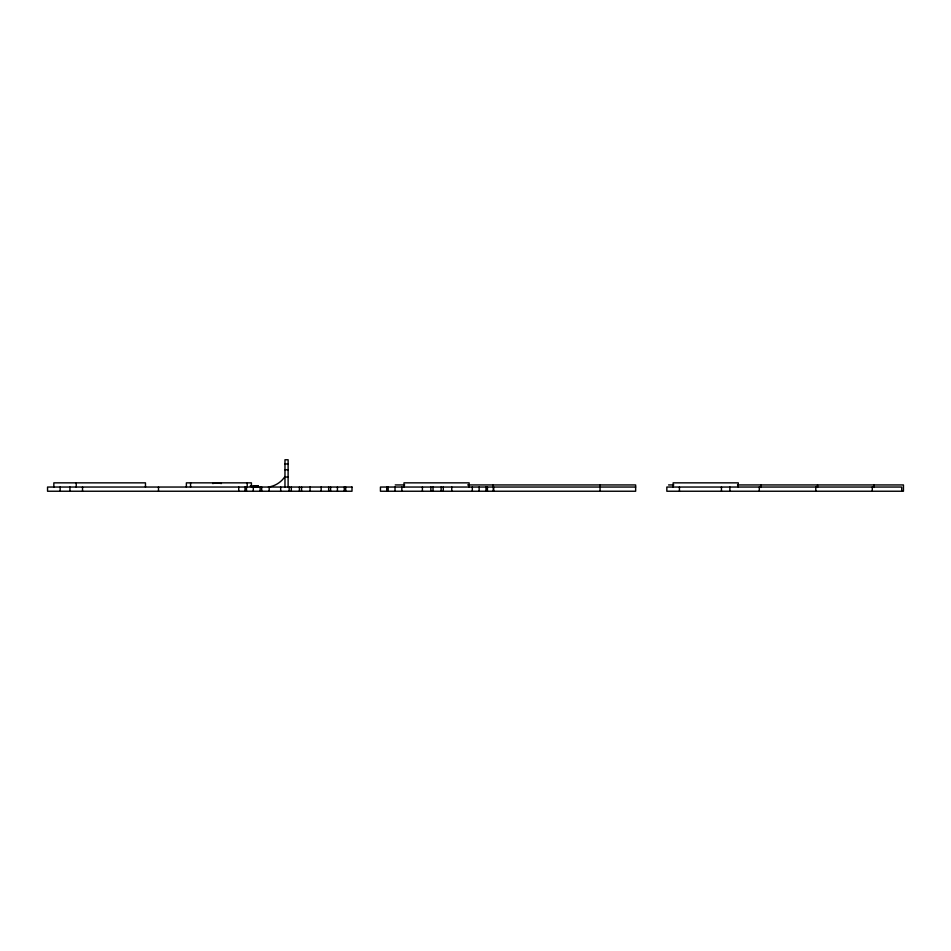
<?xml version="1.0" encoding="UTF-8"?>
<svg xmlns="http://www.w3.org/2000/svg" width="951" height="951" viewBox="0 0 951 951"><rect width="100%" height="100%" fill="white"/><g stroke="black" fill="none" stroke-linecap="round" stroke-linejoin="round"><path stroke-width="1.43" d="M212.632 483.536L217.03 482.846L221.417 483.536M284.967 463.957L288.117 463.957M284.967 469.77L288.117 469.77M284.967 477.033L288.117 477.033M395.247 484.939L404.686 484.939M467.654 484.939L635.648 484.939L635.648 491.239L380.436 491.239L380.436 487.043L635.648 487.043M668.577 484.939L673.819 484.939M737.489 484.939L903.45 484.939L903.45 491.239L666.841 491.239L666.841 487.043L901.714 487.043L901.714 491.239M250.208 485.985L258.268 485.985M874.017 484.939L874.017 487.459M872.281 487.043L872.281 491.239M817.527 484.939L817.527 487.459M815.792 487.043L815.792 491.239M761.038 484.939L761.038 487.459M759.302 487.043L759.302 491.239M738.285 487.043L738.285 482.846L673.142 482.846L673.142 487.043M729.869 487.043L729.869 491.239M721.452 487.043L721.452 491.239M679.43 487.043L679.43 491.239M600.045 484.939L600.045 491.239M493.724 487.043L493.724 491.239M493.236 484.939L493.236 491.239M487.423 487.043L487.423 491.239M485.973 487.043L485.973 491.239M479.138 487.043L479.138 491.239M472.314 487.043L472.314 491.239M469.128 487.043L469.128 482.846L403.985 482.846L403.985 487.043M451.761 487.043L451.761 491.239M443.273 487.043L443.273 491.239M441.133 487.043L441.133 491.239M433.026 487.043L433.026 491.239M430.874 487.043L430.874 491.239M422.399 487.043L422.399 491.239M401.845 487.043L401.845 491.239M395.022 487.043L395.022 491.239M388.186 487.043L388.186 491.239M386.724 487.043L386.724 491.239M345.712 487.043L345.712 491.239M344.25 487.043L344.25 491.239M337.427 487.043L337.427 491.239M330.591 487.043L330.591 491.239M328.666 487.043L328.666 491.239M321.165 487.043L321.165 491.239M310.05 487.043L310.05 491.239M301.562 487.043L301.562 491.239M299.41 487.043L299.41 491.239M291.315 487.043L291.315 491.239M289.163 487.043L289.163 491.239M288.117 487.043L288.117 459.761L284.967 459.761L284.967 487.043M280.676 487.043L280.676 491.239M269.192 487.043L269.192 491.239M261.691 487.043L261.691 491.239M260.134 487.043L260.134 491.239M258.113 485.985L258.196 487.043M257.483 485.985L257.317 487.043M257.186 485.985L257.186 487.043M255.819 485.985L255.736 487.043M254.88 485.985L254.809 487.043M254.702 485.985L254.702 487.043M254.179 485.985L254.179 487.043M253.299 487.043L253.299 491.239M251.409 487.043L251.409 482.846L186.372 482.846L186.372 487.043M247.212 482.846L247.212 487.043M246.475 487.043L246.475 491.239M245.013 487.043L245.013 491.239M238.725 487.043L238.725 491.239M190.569 482.846L190.569 487.043M158.496 487.043L158.496 491.239M145.467 487.043L145.467 482.846L53.838 482.846L53.838 487.043M82.523 487.043L82.523 491.239M76.235 482.846L76.235 487.043M69.934 487.043L69.934 491.239M60.139 487.043L60.139 491.239M284.967 476.546A23.953 23.953 0 0 1 268.408 487.043M352.001 487.043L47.55 487.043L47.55 491.239L352.001 491.239L352.001 487.043"/></g></svg>
